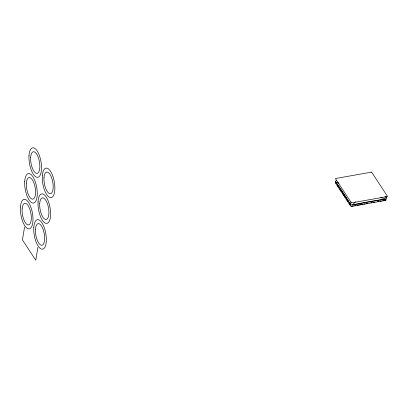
<?xml version="1.0" encoding="UTF-8"?>
<svg xmlns="http://www.w3.org/2000/svg" width="408" height="408" viewBox="0 0 408 408"><rect width="100%" height="100%" fill="white"/><g stroke="black" fill="none" stroke-linecap="round" stroke-linejoin="round"><path stroke-width="0.61" d="M24.567 227.006L22.435 239.899L35.771 260.212L37.903 247.319M351.033 202.001L350.365 204.153A1.663 1.03 9.4 0 0 352.543 204.903A397.693 271.473 -33.3 0 1 385.718 199.033A1.663 1.03 9.4 0 0 386.56 197.752A397.693 154.846 80 0 0 385.902 196.681L386.56 197.752L384.938 196.855M355.562 201.776L352.543 204.903L385.718 199.033L380.7 197.589M352.099 206.106L353.348 205.887M354.593 205.668L355.837 205.448M357.087 205.224L362.697 204.235M363.941 204.015L365.185 203.791M366.435 203.572L367.679 203.352M370.796 202.802L372.04 202.582M373.289 202.363L374.534 202.139M377.65 201.588L378.894 201.368M380.144 201.149L381.388 200.93M382.638 200.705L385.127 200.267A1.112 0.689 9.4 0 0 385.591 200.078M339.012 183.161L335.697 181.81A1.663 1.03 9.4 0 1 336.539 180.525M337.421 185.477L338.462 187.063M339.854 189.184L341.593 191.831M342.286 192.892L345.418 197.656M346.805 199.777L347.851 201.363M349.243 203.485L350.283 205.071M335.861 182.524A1.413 0.872 9.4 0 0 335.707 183.386L350.35 205.683A1.413 0.872 9.4 0 0 352.196 206.315L385.3 200.461A1.413 0.872 9.4 0 0 386.014 199.374M336.029 183.36A1.112 0.689 9.4 0 1 335.937 182.983M351.517 206.106A1.112 0.689 9.4 0 1 351.002 205.928M371.596 172.125L335.407 178.526L351.41 202.898L387.6 196.498L371.596 172.125M350.365 204.153L335.697 181.81A397.693 154.846 80 0 1 350.365 204.153M28.999 155.479A14.963 5.824 80 0 0 37.582 177.322A14.963 5.824 80 0 0 39.127 154.867A14.963 5.824 80 0 0 28.999 155.479M30.661 157.366A10.975 4.274 80 0 0 36.96 173.385A10.975 4.274 80 0 0 38.092 156.917A10.975 4.274 80 0 0 30.661 157.366M20.461 207.04A14.963 5.824 80 0 0 29.045 228.883A14.963 5.824 80 0 0 30.595 206.428A14.963 5.824 80 0 0 20.461 207.04M22.129 208.927A10.975 4.274 80 0 0 28.422 224.946A10.975 4.274 80 0 0 29.555 208.478A10.975 4.274 80 0 0 22.129 208.927M38.066 201.572A14.963 5.824 80 0 0 46.65 223.416A14.963 5.824 80 0 0 48.2 200.96A14.963 5.824 80 0 0 38.066 201.572M39.729 203.459A10.975 4.274 80 0 0 46.028 219.479A10.975 4.274 80 0 0 47.16 203.011A10.975 4.274 80 0 0 39.729 203.459M42.335 175.792A14.963 5.824 80 0 0 50.918 197.635A14.963 5.824 80 0 0 52.464 175.18A14.963 5.824 80 0 0 42.335 175.792M43.998 177.679A10.975 4.274 80 0 0 50.296 193.698A10.975 4.274 80 0 0 51.428 177.23A10.975 4.274 80 0 0 43.998 177.679M33.798 227.353A14.963 5.824 80 0 0 42.381 249.196A14.963 5.824 80 0 0 43.931 226.741A14.963 5.824 80 0 0 33.798 227.353M35.465 229.24A10.975 4.274 80 0 0 41.759 245.259A10.975 4.274 80 0 0 42.891 228.791A10.975 4.274 80 0 0 35.465 229.24M24.73 181.259A14.963 5.824 80 0 0 33.313 203.102A14.963 5.824 80 0 0 34.864 180.647A14.963 5.824 80 0 0 24.73 181.259M26.393 183.146A10.975 4.274 80 0 0 32.691 199.165A10.975 4.274 80 0 0 33.823 182.697A10.975 4.274 80 0 0 26.393 183.146"/></g></svg>
